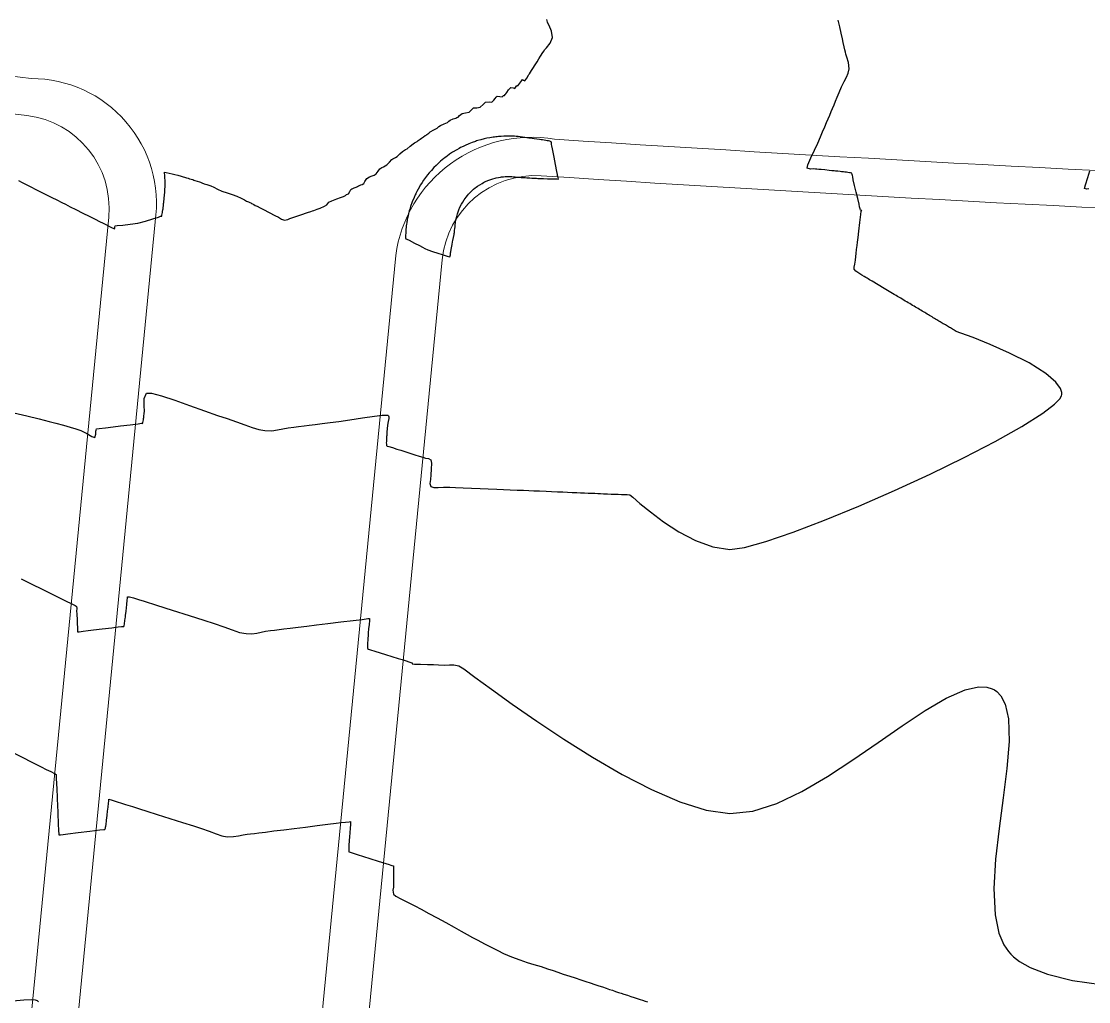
# Model space of a CAD drawing. Header units: millimetres. Extents: x 340454 to 342791, y 6993867 to 6995092.
# Drawn here: x 341446.2 to 341503.4, y 6994450.8 to 6994503.4 of the extents above; entities that cross this region are included whole.
import ezdxf

# ---------------------------------------------------------------- set-up
doc = ezdxf.new("R2010")
doc.units = ezdxf.units.MM
doc.header["$LTSCALE"] = 10
for name, color, linetype in [('T-HM-CURVA_INTERMEDIARIA', 45, 'Continuous'), ('T-HM-CURVA_MESTRA', 20, 'Continuous'), ('URB-Calçadas', 2, 'Continuous'), ('URB-Quadras', 3, 'Continuous')]:
    doc.layers.add(name, color=color, linetype=linetype)

msp = doc.modelspace()

# ---------------------------------------------------------------- linework, layer by layer
at = {"layer": 'T-HM-CURVA_INTERMEDIARIA', "color": 45, "linetype": 'Continuous', "lineweight": -3, "flags": 128}
for points, elevation in [([(341445.785, 6994482.409), (341446.494, 6994482.234), (341447.144, 6994482.073), (341447.679, 6994481.94), (341448.04, 6994481.846), (341448.45, 6994481.736), (341448.798, 6994481.641), (341449.101, 6994481.552), (341449.371, 6994481.456), (341449.701, 6994481.289), (341449.968, 6994481.128), (341450.122, 6994481.078), (341450.182, 6994481.251), (341450.184, 6994481.411), (341450.192, 6994481.48), (341450.208, 6994481.542), (341450.358, 6994481.565), (341450.698, 6994481.605), (341451.104, 6994481.652), (341451.509, 6994481.702), (341452.013, 6994481.765), (341452.442, 6994481.818), (341452.626, 6994481.84), (341452.678, 6994481.838), (341452.701, 6994481.89), (341452.718, 6994481.956), (341452.73, 6994482.021), (341452.742, 6994482.096), (341452.749, 6994482.15), (341452.761, 6994482.246), (341452.772, 6994482.345), (341452.79, 6994482.501), (341452.771, 6994482.756), (341452.769, 6994483.166), (341452.896, 6994483.462), (341453.16, 6994483.448), (341453.694, 6994483.305), (341454.407, 6994483.075), (341455.207, 6994482.798), (341456.002, 6994482.514), (341456.701, 6994482.265), (341457.211, 6994482.092), (341457.716, 6994481.92), (341458.158, 6994481.756), (341458.551, 6994481.614), (341458.906, 6994481.507), (341459.238, 6994481.448), (341459.604, 6994481.444), (341459.914, 6994481.488), (341460.195, 6994481.55), (341460.476, 6994481.601), (341460.788, 6994481.64), (341461.036, 6994481.67), (341461.348, 6994481.709), (341461.61, 6994481.741), (341461.931, 6994481.781), (341462.306, 6994481.827), (341462.732, 6994481.88), (341463.204, 6994481.938), (341463.784, 6994482.021), (341464.457, 6994482.127), (341465.104, 6994482.223), (341465.522, 6994482.273), (341465.738, 6994482.284), (341465.821, 6994482.274), (341465.841, 6994482.264), (341465.859, 6994482.242), (341465.88, 6994482.189), (341465.878, 6994482.091), (341465.842, 6994481.938), (341465.802, 6994481.738), (341465.787, 6994481.541), (341465.775, 6994481.377), (341465.77, 6994481.3), (341465.766, 6994481.247), (341465.762, 6994481.194), (341465.757, 6994481.127), (341465.752, 6994481.067), (341465.748, 6994481.004), (341465.744, 6994480.925), (341465.742, 6994480.86), (341465.74, 6994480.785), (341465.742, 6994480.721), (341465.747, 6994480.659), (341465.794, 6994480.622), (341465.878, 6994480.596), (341466.075, 6994480.535), (341466.31, 6994480.462), (341466.521, 6994480.395), (341466.782, 6994480.312), (341467.047, 6994480.228), (341467.271, 6994480.157), (341467.502, 6994480.083), (341467.692, 6994480.023), (341467.837, 6994479.977), (341468.007, 6994479.947), (341468.131, 6994479.884), (341468.158, 6994479.697), (341468.144, 6994479.385), (341468.131, 6994479.073), (341468.1, 6994478.825), (341468.07, 6994478.622), (341468.13, 6994478.461), (341468.281, 6994478.397), (341468.516, 6994478.394), (341468.809, 6994478.413), (341469.135, 6994478.418), (341469.455, 6994478.405), (341469.855, 6994478.388), (341470.303, 6994478.369), (341470.761, 6994478.349), (341471.196, 6994478.331), (341471.652, 6994478.312), (341472.026, 6994478.296), (341472.372, 6994478.281), (341472.742, 6994478.265), (341473.095, 6994478.25), (341473.383, 6994478.238), (341473.651, 6994478.227), (341473.944, 6994478.214), (341474.305, 6994478.199), (341474.596, 6994478.186), (341474.906, 6994478.173), (341475.2, 6994478.161), (341475.437, 6994478.151), (341475.693, 6994478.14), (341475.937, 6994478.13), (341476.133, 6994478.121), (341476.348, 6994478.112), (341476.555, 6994478.103), (341476.72, 6994478.096), (341476.903, 6994478.089), (341477.079, 6994478.081), (341477.221, 6994478.075), (341477.378, 6994478.068), (341477.592, 6994478.059), (341477.791, 6994478.051), (341477.981, 6994478.043), (341478.158, 6994478.035), (341478.334, 6994478.028), (341478.487, 6994478.021), (341478.635, 6994478.024), (341478.778, 6994478.008), (341478.94, 6994477.876), (341479.321, 6994477.548), (341479.885, 6994477.088), (341480.595, 6994476.561), (341481.413, 6994476.032), (341482.303, 6994475.565), (341483.227, 6994475.227), (341484.149, 6994475.081), (341484.923, 6994475.182), (341486.078, 6994475.5), (341487.535, 6994475.998), (341489.219, 6994476.643), (341491.053, 6994477.401), (341492.96, 6994478.237), (341494.864, 6994479.116), (341496.687, 6994480.004), (341498.354, 6994480.868), (341499.788, 6994481.672), (341500.911, 6994482.382), (341501.536, 6994482.859), (341501.818, 6994483.153), (341501.908, 6994483.313), (341501.922, 6994483.383), (341501.917, 6994483.49), (341501.846, 6994483.709), (341501.603, 6994484.047), (341501.071, 6994484.507), (341500.169, 6994485.072), (341499.127, 6994485.6), (341498.082, 6994486.063), (341497.167, 6994486.431), (341496.517, 6994486.674), (341496.266, 6994486.764), (341496.216, 6994486.794), (341496.166, 6994486.825), (341496.114, 6994486.855), (341496.063, 6994486.886), (341496.01, 6994486.917), (341495.958, 6994486.949), (341495.904, 6994486.981), (341495.851, 6994487.013), (341495.796, 6994487.045), (341495.741, 6994487.078), (341495.686, 6994487.111), (341495.63, 6994487.145), (341495.573, 6994487.179), (341495.516, 6994487.213), (341495.458, 6994487.248), (341495.399, 6994487.283), (341495.34, 6994487.318), (341495.28, 6994487.354), (341495.22, 6994487.39), (341495.159, 6994487.427), (341495.097, 6994487.463), (341495.035, 6994487.501), (341494.972, 6994487.538), (341494.908, 6994487.577), (341494.843, 6994487.615), (341494.778, 6994487.654), (341494.712, 6994487.694), (341494.645, 6994487.734), (341494.577, 6994487.774), (341494.509, 6994487.815), (341494.44, 6994487.856), (341494.37, 6994487.898), (341494.299, 6994487.941), (341494.227, 6994487.984), (341494.155, 6994488.027), (341494.081, 6994488.071), (341494.007, 6994488.115), (341493.932, 6994488.16), (341493.856, 6994488.206), (341493.778, 6994488.252), (341493.7, 6994488.299), (341493.621, 6994488.346), (341493.541, 6994488.394), (341493.46, 6994488.442), (341493.369, 6994488.497), (341493.294, 6994488.541), (341493.237, 6994488.576), (341493.188, 6994488.605), (341493.125, 6994488.643), (341493.053, 6994488.686), (341492.95, 6994488.747), (341492.862, 6994488.8), (341492.771, 6994488.854), (341492.68, 6994488.909), (341492.587, 6994488.964), (341492.416, 6994489.066), (341492.091, 6994489.261), (341491.773, 6994489.451), (341491.627, 6994489.538), (341491.553, 6994489.583), (341491.495, 6994489.617), (341491.425, 6994489.659), (341491.336, 6994489.712), (341491.215, 6994489.785), (341491.106, 6994489.846), (341490.997, 6994489.915), (341490.886, 6994489.995), (341490.806, 6994490.092), (341490.803, 6994490.205), (341490.832, 6994490.376), (341490.864, 6994490.585), (341490.886, 6994490.772), (341490.906, 6994490.939), (341490.93, 6994491.147), (341490.956, 6994491.363), (341490.978, 6994491.555), (341491.007, 6994491.796), (341491.046, 6994492.137), (341491.101, 6994492.607), (341491.15, 6994493.023), (341491.172, 6994493.205), (341491.213, 6994493.244), (341491.138, 6994493.255), (341491.119, 6994493.331), (341491.095, 6994493.44), (341491.06, 6994493.588), (341490.992, 6994493.88), (341490.91, 6994494.23), (341490.826, 6994494.591), (341490.755, 6994494.897), (341490.721, 6994495.041), (341490.703, 6994495.119), (341490.689, 6994495.18), (341490.684, 6994495.237), (341490.606, 6994495.259), (341490.544, 6994495.271), (341490.46, 6994495.284), (341490.384, 6994495.295), (341490.306, 6994495.305), (341490.236, 6994495.313), (341490.182, 6994495.32), (341490.123, 6994495.326), (341490.049, 6994495.334), (341489.92, 6994495.347), (341489.803, 6994495.358), (341489.732, 6994495.365), (341489.675, 6994495.371), (341489.606, 6994495.378), (341489.463, 6994495.393), (341489.228, 6994495.416), (341489.027, 6994495.437), (341488.901, 6994495.45), (341488.802, 6994495.46), (341488.724, 6994495.468), (341488.626, 6994495.478), (341488.465, 6994495.467), (341488.28, 6994495.514), (341488.326, 6994495.7), (341488.484, 6994496.063), (341488.683, 6994496.484), (341488.849, 6994496.846), (341488.994, 6994497.187), (341489.112, 6994497.463), (341489.225, 6994497.729), (341489.324, 6994497.962), (341489.403, 6994498.15), (341489.491, 6994498.359), (341489.574, 6994498.555), (341489.641, 6994498.711), (341489.724, 6994498.907), (341489.805, 6994499.101), (341489.898, 6994499.321), (341490.005, 6994499.576), (341490.129, 6994499.873), (341490.263, 6994500.155), (341490.387, 6994500.386), (341490.482, 6994500.6), (341490.532, 6994500.835), (341490.503, 6994501.176), (341490.413, 6994501.466), (341490.353, 6994501.626), (341490.328, 6994501.739), (341490.303, 6994501.851), (341490.268, 6994502.012), (341490.214, 6994502.256), (341490.17, 6994502.453), (341490.103, 6994502.748), (341490.025, 6994503.097), (341489.946, 6994503.453)], 707), ([(341446.034, 6994494.845), (341446.238, 6994494.743), (341446.45, 6994494.636), (341446.699, 6994494.511), (341446.971, 6994494.374), (341447.252, 6994494.233), (341447.566, 6994494.075), (341447.818, 6994493.949), (341448.095, 6994493.81), (341448.352, 6994493.68), (341448.556, 6994493.578), (341448.813, 6994493.449), (341449.118, 6994493.295), (341449.49, 6994493.109), (341449.827, 6994492.939), (341450.031, 6994492.837), (341450.185, 6994492.759), (341450.34, 6994492.682), (341450.618, 6994492.54), (341450.992, 6994492.351), (341451.184, 6994492.258), (341451.195, 6994492.306), (341451.202, 6994492.356), (341451.215, 6994492.424), (341451.332, 6994492.433), (341451.626, 6994492.459), (341452.02, 6994492.505), (341452.434, 6994492.575), (341452.849, 6994492.678), (341453.241, 6994492.797), (341453.535, 6994492.895), (341453.652, 6994492.936), (341453.709, 6994492.942), (341453.725, 6994492.997), (341453.737, 6994493.058), (341453.751, 6994493.138), (341453.759, 6994493.19), (341453.771, 6994493.273), (341453.779, 6994493.335), (341453.788, 6994493.411), (341453.798, 6994493.495), (341453.806, 6994493.564), (341453.812, 6994493.614), (341453.817, 6994493.665), (341453.824, 6994493.727), (341453.837, 6994493.855), (341453.849, 6994493.972), (341453.854, 6994494.022), (341453.859, 6994494.072), (341453.869, 6994494.222), (341453.88, 6994494.398), (341453.886, 6994494.497), (341453.89, 6994494.57), (341453.891, 6994494.641), (341453.891, 6994494.728), (341453.89, 6994494.781), (341453.889, 6994494.829), (341453.887, 6994494.881), (341453.883, 6994494.96), (341453.877, 6994495.055), (341453.869, 6994495.151), (341453.856, 6994495.222), (341453.852, 6994495.292), (341453.94, 6994495.28), (341454.114, 6994495.24), (341454.273, 6994495.203), (341454.421, 6994495.168), (341454.566, 6994495.131), (341454.75, 6994495.083), (341454.854, 6994495.055), (341454.926, 6994495.027), (341455.029, 6994495.001), (341455.131, 6994494.975), (341455.195, 6994494.947), (341455.286, 6994494.924), (341455.385, 6994494.898), (341455.438, 6994494.874), (341455.491, 6994494.851), (341455.614, 6994494.817), (341455.728, 6994494.786), (341455.781, 6994494.764), (341455.859, 6994494.727), (341455.978, 6994494.675), (341456.124, 6994494.635), (341456.343, 6994494.566), (341456.506, 6994494.492), (341456.696, 6994494.397), (341456.933, 6994494.29), (341457.21, 6994494.193), (341457.486, 6994494.106), (341457.74, 6994494.014), (341457.968, 6994493.908), (341458.152, 6994493.809), (341458.253, 6994493.754), (341458.354, 6994493.702), (341458.425, 6994493.667), (341458.477, 6994493.648), (341458.525, 6994493.623), (341458.575, 6994493.598), (341458.637, 6994493.565), (341458.724, 6994493.521), (341458.82, 6994493.472), (341458.983, 6994493.388), (341459.16, 6994493.297), (341459.463, 6994493.143), (341459.772, 6994492.985), (341459.97, 6994492.883), (341460.135, 6994492.781), (341460.281, 6994492.724), (341460.466, 6994492.763), (341460.57, 6994492.81), (341460.621, 6994492.835), (341460.789, 6994492.89), (341461.156, 6994493.01), (341461.524, 6994493.13), (341461.697, 6994493.186), (341461.784, 6994493.223), (341461.864, 6994493.25), (341461.939, 6994493.279), (341462.041, 6994493.318), (341462.189, 6994493.378), (341462.423, 6994493.475), (341462.563, 6994493.54), (341462.612, 6994493.613), (341462.662, 6994493.686), (341462.819, 6994493.755), (341463.096, 6994493.864), (341463.294, 6994493.941), (341463.453, 6994494.004), (341463.548, 6994494.043), (341463.608, 6994494.098), (341463.66, 6994494.118), (341463.717, 6994494.143), (341463.782, 6994494.26), (341463.841, 6994494.371), (341463.901, 6994494.398), (341463.954, 6994494.423), (341464.017, 6994494.452), (341464.072, 6994494.477), (341464.127, 6994494.503), (341464.19, 6994494.532), (341464.254, 6994494.562), (341464.312, 6994494.588), (341464.369, 6994494.615), (341464.448, 6994494.646), (341464.535, 6994494.691), (341464.596, 6994494.802), (341464.702, 6994494.955), (341464.848, 6994495.042), (341464.978, 6994495.094), (341465.09, 6994495.143), (341465.193, 6994495.203), (341465.3, 6994495.345), (341465.401, 6994495.483), (341465.499, 6994495.541), (341465.596, 6994495.588), (341465.687, 6994495.633), (341465.774, 6994495.684), (341465.908, 6994495.833), (341466.029, 6994495.972), (341466.095, 6994496.012), (341466.164, 6994496.048), (341466.239, 6994496.088), (341466.319, 6994496.135), (341466.467, 6994496.279), (341466.603, 6994496.413), (341466.657, 6994496.445), (341466.711, 6994496.476), (341466.777, 6994496.513), (341466.851, 6994496.557), (341467.019, 6994496.694), (341467.172, 6994496.821), (341467.254, 6994496.869), (341467.315, 6994496.905), (341467.385, 6994496.947), (341467.446, 6994496.992), (341467.497, 6994497.028), (341467.558, 6994497.065), (341467.63, 6994497.121), (341467.728, 6994497.188), (341467.829, 6994497.256), (341467.876, 6994497.288), (341467.916, 6994497.316), (341467.963, 6994497.352), (341468.019, 6994497.397), (341468.096, 6994497.456), (341468.288, 6994497.563), (341468.458, 6994497.657), (341468.499, 6994497.689), (341468.559, 6994497.739), (341468.649, 6994497.807), (341468.831, 6994497.887), (341469.015, 6994497.967), (341469.091, 6994498.031), (341469.168, 6994498.092), (341469.329, 6994498.15), (341469.46, 6994498.192), (341469.515, 6994498.232), (341469.586, 6994498.252), (341469.661, 6994498.328), (341469.804, 6994498.437), (341469.976, 6994498.471), (341470.171, 6994498.518), (341470.293, 6994498.631), (341470.416, 6994498.739), (341470.591, 6994498.756), (341470.773, 6994498.779), (341470.92, 6994498.923), (341471.061, 6994499.059), (341471.25, 6994499.066), (341471.398, 6994499.058), (341471.503, 6994499.154), (341471.572, 6994499.246), (341471.627, 6994499.313), (341471.686, 6994499.368), (341471.824, 6994499.357), (341471.946, 6994499.339), (341472.011, 6994499.412), (341472.067, 6994499.415), (341472.102, 6994499.458), (341472.141, 6994499.505), (341472.191, 6994499.566), (341472.293, 6994499.706), (341472.419, 6994499.843), (341472.538, 6994499.822), (341472.625, 6994499.79), (341472.663, 6994499.841), (341472.7, 6994499.893), (341472.737, 6994499.942), (341472.79, 6994499.925), (341472.893, 6994500.068), (341472.995, 6994500.214), (341473.027, 6994500.258), (341473.091, 6994500.228), (341473.169, 6994500.202), (341473.267, 6994500.346), (341473.354, 6994500.493), (341473.383, 6994500.536), (341473.411, 6994500.578), (341473.464, 6994500.663), (341473.517, 6994500.746), (341473.551, 6994500.801), (341473.584, 6994500.853), (341473.625, 6994500.917), (341473.673, 6994500.994), (341473.747, 6994501.112), (341473.812, 6994501.215), (341473.91, 6994501.369), (341474.004, 6994501.519), (341474.126, 6994501.711), (341474.188, 6994501.81), (341474.218, 6994501.858), (341474.318, 6994501.962), (341474.509, 6994502.209), (341474.635, 6994502.518), (341474.592, 6994502.854), (341474.47, 6994503.151), (341474.399, 6994503.281), (341474.382, 6994503.332), (341474.332, 6994503.486)], 708), ([(341503.377, 6994494.401), (341503.26, 6994494.397), (341503.146, 6994494.418), (341503.191, 6994494.62), (341503.316, 6994495.007), (341503.43, 6994495.362)], 706), ([(341446.179, 6994473.513), (341446.719, 6994473.241), (341447.345, 6994472.93), (341447.987, 6994472.615), (341448.557, 6994472.333), (341448.904, 6994472.158), (341449.073, 6994472.068), (341449.13, 6994472.033), (341449.141, 6994472.024), (341449.15, 6994472.007), (341449.158, 6994471.964), (341449.156, 6994471.889), (341449.151, 6994471.79), (341449.16, 6994471.603), (341449.173, 6994471.309), (341449.182, 6994471.087), (341449.191, 6994470.895), (341449.196, 6994470.782), (341449.195, 6994470.716), (341449.201, 6994470.659), (341449.297, 6994470.667), (341449.511, 6994470.695), (341449.767, 6994470.729), (341450.055, 6994470.765), (341450.526, 6994470.823), (341451.038, 6994470.886), (341451.382, 6994470.929), (341451.554, 6994470.95), (341451.611, 6994470.957), (341451.619, 6994470.958), (341451.626, 6994470.958), (341451.653, 6994470.956), (341451.672, 6994470.956), (341451.694, 6994471.005), (341451.711, 6994471.074), (341451.723, 6994471.138), (341451.735, 6994471.214), (341451.743, 6994471.274), (341451.755, 6994471.37), (341451.764, 6994471.448), (341451.775, 6994471.548), (341451.799, 6994471.765), (341451.84, 6994472.132), (341451.864, 6994472.353), (341451.874, 6994472.462), (341451.885, 6994472.542), (341451.938, 6994472.548), (341451.989, 6994472.548), (341452.059, 6994472.526), (341452.196, 6994472.482), (341452.461, 6994472.398), (341452.771, 6994472.299), (341453.425, 6994472.092), (341454.274, 6994471.822), (341455.172, 6994471.537), (341455.97, 6994471.284), (341456.522, 6994471.108), (341457.045, 6994470.928), (341457.491, 6994470.763), (341457.879, 6994470.635), (341458.231, 6994470.566), (341458.54, 6994470.563), (341458.801, 6994470.6), (341459.038, 6994470.652), (341459.275, 6994470.695), (341459.538, 6994470.727), (341459.747, 6994470.753), (341460.01, 6994470.786), (341460.258, 6994470.816), (341460.598, 6994470.858), (341461.013, 6994470.91), (341461.487, 6994470.968), (341462.003, 6994471.032), (341462.615, 6994471.108), (341463.308, 6994471.193), (341463.96, 6994471.274), (341464.451, 6994471.334), (341464.658, 6994471.36), (341464.755, 6994471.38), (341464.834, 6994471.382), (341464.835, 6994471.274), (341464.814, 6994471.052), (341464.792, 6994470.817), (341464.777, 6994470.604), (341464.763, 6994470.425), (341464.758, 6994470.347), (341464.752, 6994470.273), (341464.746, 6994470.185), (341464.741, 6994470.116), (341464.737, 6994470.037), (341464.735, 6994469.983), (341464.734, 6994469.899), (341464.735, 6994469.842), (341464.74, 6994469.776), (341464.783, 6994469.74), (341464.886, 6994469.708), (341465.126, 6994469.634), (341465.412, 6994469.545), (341465.69, 6994469.457), (341466.042, 6994469.345), (341466.371, 6994469.241), (341466.582, 6994469.174), (341466.802, 6994469.104), (341466.939, 6994469.06), (341467.049, 6994469.026), (341467.125, 6994469.001), (341467.125, 6994468.945), (341467.258, 6994468.94), (341467.571, 6994468.933), (341467.946, 6994468.921), (341468.261, 6994468.909), (341468.531, 6994468.898), (341468.836, 6994468.884), (341469.123, 6994468.888), (341469.351, 6994468.894), (341469.624, 6994468.847), (341469.889, 6994468.675), (341470.487, 6994468.239), (341471.37, 6994467.592), (341472.49, 6994466.786), (341473.798, 6994465.874), (341475.246, 6994464.909), (341476.785, 6994463.943), (341478.366, 6994463.027), (341479.942, 6994462.216), (341481.463, 6994461.561), (341482.881, 6994461.115), (341484.149, 6994460.931), (341485.369, 6994461.058), (341486.662, 6994461.471), (341488.004, 6994462.106), (341489.371, 6994462.902), (341490.738, 6994463.796), (341492.083, 6994464.726), (341493.38, 6994465.628), (341494.605, 6994466.441), (341495.736, 6994467.102), (341496.746, 6994467.548), (341497.453, 6994467.709), (341497.915, 6994467.694), (341498.188, 6994467.611), (341498.313, 6994467.547), (341498.44, 6994467.46), (341498.654, 6994467.237), (341498.89, 6994466.79), (341499.063, 6994466.007), (341499.096, 6994464.779), (341498.983, 6994463.341), (341498.784, 6994461.765), (341498.56, 6994460.121), (341498.372, 6994458.48), (341498.281, 6994456.915), (341498.348, 6994455.496), (341498.556, 6994454.514), (341498.822, 6994453.891), (341499.06, 6994453.539), (341499.198, 6994453.383), (341499.338, 6994453.249), (341499.658, 6994453.001), (341500.231, 6994452.674), (341501.149, 6994452.315), (341502.501, 6994451.98), (341504.024, 6994451.755)], 706), ([(341445.735, 6994450.889), (341446.324, 6994450.944), (341446.714, 6994450.955), (341446.932, 6994450.933), (341447.031, 6994450.9), (341447.066, 6994450.877), (341447.108, 6994450.833)], 704)]:
    msp.add_lwpolyline(points, dxfattribs=dict(at, elevation=elevation))
at = {"layer": 'T-HM-CURVA_INTERMEDIARIA', "color": 45, "linetype": 'Continuous', "lineweight": -3, "elevation": 708, "flags": 128}
msp.add_lwpolyline([(341473.444, 6994497.12), (341473.437, 6994497.121), (341473.405, 6994497.125), (341473.381, 6994497.129), (341473.27, 6994497.144), (341473.161, 6994497.158), (341473.111, 6994497.165), (341473.029, 6994497.177), (341472.975, 6994497.184), (341472.904, 6994497.192), (341472.807, 6994497.202), (341472.699, 6994497.212), (341472.608, 6994497.221), (341472.556, 6994497.224), (341472.503, 6994497.227), (341472.381, 6994497.228), (341472.25, 6994497.229), (341472.173, 6994497.23), (341472.11, 6994497.231), (341472.034, 6994497.228), (341471.898, 6994497.218), (341471.748, 6994497.206), (341471.68, 6994497.201), (341471.613, 6994497.195), (341471.539, 6994497.184), (341471.461, 6994497.171), (341471.289, 6994497.143), (341471.121, 6994497.115), (341471.053, 6994497.098), (341470.985, 6994497.08), (341470.81, 6994497.035), (341470.638, 6994496.991), (341470.579, 6994496.97), (341470.52, 6994496.948), (341470.341, 6994496.885), (341470.169, 6994496.823), (341470.083, 6994496.787), (341470.038, 6994496.766), (341469.992, 6994496.744), (341469.854, 6994496.679), (341469.717, 6994496.613), (341469.634, 6994496.565), (341469.512, 6994496.498), (341469.287, 6994496.364), (341469.132, 6994496.259), (341468.998, 6994496.162), (341468.938, 6994496.117), (341468.879, 6994496.075), (341468.815, 6994496.025), (341468.739, 6994495.96), (341468.644, 6994495.881), (341468.57, 6994495.814), (341468.514, 6994495.764), (341468.463, 6994495.713), (341468.41, 6994495.661), (341468.291, 6994495.542), (341468.153, 6994495.395), (341468.041, 6994495.267), (341467.947, 6994495.151), (341467.839, 6994495.009), (341467.736, 6994494.865), (341467.656, 6994494.746), (341467.575, 6994494.615), (341467.446, 6994494.388), (341467.383, 6994494.267), (341467.34, 6994494.189), (341467.317, 6994494.139), (341467.291, 6994494.084), (341467.23, 6994493.95), (341467.126, 6994493.701), (341467.04, 6994493.451), (341466.999, 6994493.317), (341466.97, 6994493.229), (341466.949, 6994493.149), (341466.935, 6994493.09), (341466.908, 6994492.967), (341466.88, 6994492.84), (341466.861, 6994492.757), (341466.851, 6994492.698), (341466.842, 6994492.643), (341466.832, 6994492.58), (341466.821, 6994492.51), (341466.811, 6994492.423), (341466.801, 6994492.333), (341466.792, 6994492.251), (341466.788, 6994492.183), (341466.785, 6994492.13), (341466.781, 6994492.069), (341466.779, 6994492.006), (341466.776, 6994491.949), (341466.775, 6994491.87), (341466.776, 6994491.78), (341466.785, 6994491.724), (341466.836, 6994491.716), (341466.971, 6994491.647), (341467.257, 6994491.501), (341467.521, 6994491.366), (341467.678, 6994491.281), (341467.802, 6994491.213), (341467.963, 6994491.14), (341468.215, 6994491.051), (341468.502, 6994490.964), (341468.737, 6994490.893), (341468.992, 6994490.801), (341469.138, 6994490.766), (341469.174, 6994490.873), (341469.185, 6994490.968), (341469.198, 6994491.024), (341469.222, 6994491.163), (341469.265, 6994491.417), (341469.288, 6994491.558), (341469.301, 6994491.633), (341469.335, 6994491.792), (341469.368, 6994491.95), (341469.378, 6994492.012), (341469.384, 6994492.065), (341469.39, 6994492.119), (341469.4, 6994492.185), (341469.409, 6994492.271), (341469.42, 6994492.38), (341469.431, 6994492.489), (341469.441, 6994492.574), (341469.455, 6994492.666), (341469.48, 6994492.802), (341469.509, 6994492.925), (341469.549, 6994493.067), (341469.608, 6994493.232), (341469.645, 6994493.327), (341469.666, 6994493.374), (341469.704, 6994493.455), (341469.767, 6994493.58), (341469.831, 6994493.691), (341469.915, 6994493.823), (341470.022, 6994493.967), (341470.089, 6994494.052), (341470.15, 6994494.123), (341470.2, 6994494.176), (341470.252, 6994494.231), (341470.289, 6994494.266), (341470.326, 6994494.3), (341470.419, 6994494.381), (341470.506, 6994494.457), (341470.552, 6994494.491), (341470.628, 6994494.546), (341470.747, 6994494.628), (341470.869, 6994494.699), (341470.948, 6994494.744), (341471.006, 6994494.773), (341471.06, 6994494.797), (341471.17, 6994494.844), (341471.28, 6994494.891), (341471.338, 6994494.91), (341471.452, 6994494.945), (341471.567, 6994494.98), (341471.628, 6994494.993), (341471.745, 6994495.016), (341471.862, 6994495.038), (341471.915, 6994495.044), (341472.01, 6994495.053), (341472.112, 6994495.063), (341472.163, 6994495.064), (341472.214, 6994495.064), (341472.31, 6994495.064), (341472.4, 6994495.063), (341472.464, 6994495.059), (341472.54, 6994495.051), (341472.616, 6994495.043), (341472.68, 6994495.036), (341472.754, 6994495.032), (341472.837, 6994495.027), (341472.888, 6994495.023), (341472.96, 6994495.019), (341473.055, 6994495.013), (341473.174, 6994495.005), (341473.272, 6994494.999), (341473.346, 6994494.994), (341473.42, 6994494.99), (341473.54, 6994494.982), (341473.683, 6994494.974), (341473.781, 6994494.97), (341473.856, 6994494.968), (341473.944, 6994494.965), (341474.158, 6994494.958), (341474.367, 6994494.951), (341474.418, 6994494.95), (341474.537, 6994494.946), (341474.756, 6994494.939), (341474.878, 6994494.935), (341474.955, 6994494.933), (341474.944, 6994494.994), (341474.929, 6994495.064), (341474.918, 6994495.119), (341474.908, 6994495.174), (341474.876, 6994495.341), (341474.805, 6994495.706), (341474.728, 6994496.104), (341474.678, 6994496.367), (341474.641, 6994496.557), (341474.61, 6994496.716), (341474.596, 6994496.788), (341474.58, 6994496.874), (341474.576, 6994496.931), (341474.498, 6994496.956), (341474.435, 6994496.97), (341474.359, 6994496.986), (341474.277, 6994497.001), (341474.201, 6994497.014), (341474.115, 6994497.027), (341474.042, 6994497.038), (341473.947, 6994497.052), (341473.801, 6994497.072), (341473.652, 6994497.092), (341473.548, 6994497.106), (341473.475, 6994497.116), (341473.444, 6994497.12)], close=True, dxfattribs=at)
at = {"layer": 'T-HM-CURVA_MESTRA', "color": 20, "linetype": 'Continuous', "lineweight": -3, "elevation": 705, "flags": 128}
msp.add_lwpolyline([(341445.587, 6994464.263), (341446.195, 6994463.957), (341446.782, 6994463.662), (341447.257, 6994463.424), (341447.528, 6994463.287), (341447.763, 6994463.174), (341447.959, 6994463.079), (341448.051, 6994463.024), (341448.062, 6994462.932), (341448.059, 6994462.853), (341448.063, 6994462.761), (341448.071, 6994462.576), (341448.088, 6994462.194), (341448.103, 6994461.845), (341448.113, 6994461.623), (341448.121, 6994461.444), (341448.129, 6994461.266), (341448.137, 6994461.085), (341448.143, 6994460.936), (341448.148, 6994460.836), (341448.153, 6994460.722), (341448.158, 6994460.609), (341448.168, 6994460.376), (341448.184, 6994460.016), (341448.192, 6994459.828), (341448.195, 6994459.777), (341448.285, 6994459.787), (341448.429, 6994459.806), (341448.684, 6994459.837), (341449.228, 6994459.905), (341449.864, 6994459.983), (341450.391, 6994460.048), (341450.612, 6994460.076), (341450.666, 6994460.075), (341450.692, 6994460.139), (341450.704, 6994460.192), (341450.716, 6994460.256), (341450.728, 6994460.331), (341450.738, 6994460.398), (341450.749, 6994460.495), (341450.761, 6994460.594), (341450.769, 6994460.673), (341450.788, 6994460.843), (341450.811, 6994461.046), (341450.836, 6994461.273), (341450.859, 6994461.486), (341450.871, 6994461.589), (341450.874, 6994461.647), (341450.883, 6994461.697), (341451.008, 6994461.66), (341451.169, 6994461.606), (341451.269, 6994461.574), (341451.37, 6994461.542), (341451.502, 6994461.5), (341451.777, 6994461.413), (341452.137, 6994461.299), (341452.527, 6994461.175), (341452.907, 6994461.054), (341453.475, 6994460.874), (341454.141, 6994460.662), (341454.816, 6994460.448), (341455.41, 6994460.26), (341455.833, 6994460.125), (341456.259, 6994459.978), (341456.622, 6994459.844), (341456.938, 6994459.739), (341457.224, 6994459.683), (341457.55, 6994459.688), (341457.818, 6994459.739), (341458.075, 6994459.789), (341458.289, 6994459.815), (341458.459, 6994459.836), (341458.673, 6994459.862), (341458.906, 6994459.891), (341459.265, 6994459.936), (341459.721, 6994459.992), (341460.243, 6994460.057), (341460.802, 6994460.126), (341461.406, 6994460.2), (341462.032, 6994460.278), (341462.609, 6994460.349), (341463.063, 6994460.405), (341463.321, 6994460.437), (341463.552, 6994460.466), (341463.745, 6994460.49), (341463.828, 6994460.499), (341463.823, 6994460.44), (341463.816, 6994460.347), (341463.801, 6994460.135), (341463.783, 6994459.896), (341463.766, 6994459.669), (341463.752, 6994459.479), (341463.746, 6994459.393), (341463.739, 6994459.302), (341463.734, 6994459.228), (341463.73, 6994459.149), (341463.727, 6994459.053), (341463.727, 6994458.987), (341463.729, 6994458.933), (341463.736, 6994458.882), (341463.796, 6994458.856), (341463.914, 6994458.819), (341464.187, 6994458.732), (341464.514, 6994458.628), (341464.859, 6994458.519), (341465.311, 6994458.375), (341465.709, 6994458.249), (341465.893, 6994458.19), (341465.975, 6994458.164), (341466.041, 6994458.143), (341466.118, 6994458.119), (341466.12, 6994458.025), (341466.119, 6994457.819), (341466.118, 6994457.6), (341466.117, 6994457.412), (341466.117, 6994457.256), (341466.117, 6994457.165), (341466.117, 6994457.072), (341466.117, 6994456.979), (341466.09, 6994456.822), (341466.117, 6994456.608), (341466.255, 6994456.498), (341466.527, 6994456.354), (341466.881, 6994456.18), (341467.266, 6994455.982), (341467.611, 6994455.794), (341468.018, 6994455.572), (341468.463, 6994455.33), (341468.921, 6994455.08), (341469.368, 6994454.836), (341469.753, 6994454.625), (341470.069, 6994454.449), (341470.354, 6994454.291), (341470.649, 6994454.131), (341470.993, 6994453.951), (341471.394, 6994453.741), (341471.707, 6994453.578), (341472.025, 6994453.425), (341472.44, 6994453.248), (341472.892, 6994453.078), (341473.283, 6994452.95), (341473.649, 6994452.84), (341474.028, 6994452.722), (341474.38, 6994452.605), (341474.669, 6994452.509), (341474.936, 6994452.42), (341475.222, 6994452.325), (341475.574, 6994452.208), (341475.857, 6994452.115), (341476.154, 6994452.016), (341476.434, 6994451.923), (341476.66, 6994451.848), (341476.901, 6994451.768), (341477.13, 6994451.692), (341477.313, 6994451.631), (341477.512, 6994451.565), (341477.702, 6994451.502), (341477.855, 6994451.452), (341478.023, 6994451.396), (341478.184, 6994451.342), (341478.314, 6994451.299), (341478.46, 6994451.251), (341478.66, 6994451.185), (341478.843, 6994451.124), (341479.021, 6994451.065), (341479.177, 6994451.013), (341479.333, 6994450.961), (341479.469, 6994450.916), (341479.606, 6994450.871), (341479.728, 6994450.83)], dxfattribs=at)
at = {"layer": 'URB-Calçadas', "lineweight": 0}
for points in [[(341462.148, 6994583.263), (341455.773, 6994517.546, -0.469604), (341447.481, 6994511.319), (341447.481, 6994511.319), (341323.425, 6994526.082, 2.505871), (341322.711, 6994515.09), (341446.721, 6994500.318, -0.457908), (341453.358, 6994492.643), (341448.538, 6994442.956, -0.398793), (341439.073, 6994435.65), (341439.073, 6994435.65, -0.034561), (341322.289, 6994451.995, -0.062194), (341256.159, 6994486.217), (341063.331, 6994608.261), (340993.59, 6994654.346), (340972.95, 6994673.775), (340891.463, 6994782.889, -0.419832), (340892.118, 6994787.121), (340913.215, 6994802.257)], [(341549.964, 6994572.578), (341544.441, 6994513.129, 0.441915), (341552.414, 6994504.389), (341573.451, 6994504.41, -2.636759), (341572.626, 6994493.167, -0.012632), (341474.754, 6994497.063, 0.571181), (341474.754, 6994497.063, 0.423438), (341466.244, 6994490.841), (341461.414, 6994441.05, 0.451996), (341468.35, 6994432.344, 0.01745), (341608.104, 6994427.975, 0.093596), (341651.192, 6994436.869, 0.2812), (341724.28, 6994553.693)]]:
    msp.add_lwpolyline(points, format="xyb", dxfattribs=at)
at = {"layer": 'URB-Quadras', "color": 252, "lineweight": 0}
msp.add_lwpolyline([(341572.659, 6994506.386, -2.326577), (341571.688, 6994491.18, -0.012591), (341474.035, 6994495.106, 0.405063), (341468.732, 6994490.599), (341463.902, 6994440.809, 0.423192), (341468.548, 6994435.337, 0.017447), (341608.073, 6994430.975, 0.093313), (341649.949, 6994439.602, 0.275349), (341721.223, 6994551.03)], format="xyb", dxfattribs=at)
for points in [[(341314.966, 6994511.233, 0.224514), (341323.331, 6994513.002), (341446.484, 6994498.332, -0.407826), (341450.869, 6994492.884), (341445.987, 6994442.551, -0.333229), (341440.703, 6994438.544, -0.033289), (341328.539, 6994453.761, 0.054917), (341317.193, 6994485.839, -0.039219), (341316.129, 6994490.762, -0.006575), (341315.526, 6994503.486, 0.042663)], [(341593.079, 6994487.975), (341593.079, 6994490.975), (341586.885, 6994490.975, -0.428222), (341571.688, 6994491.18, -0.012591), (341474.035, 6994495.106, 0.405063), (341468.732, 6994490.599), (341463.902, 6994440.809, 0.423192), (341468.548, 6994435.337, 0.017447), (341608.073, 6994430.975, 0.065575), (341637.921, 6994435.426)]]:
    msp.add_lwpolyline(points, format="xyb", close=True, dxfattribs=at)

doc.saveas('drawing.dxf')
